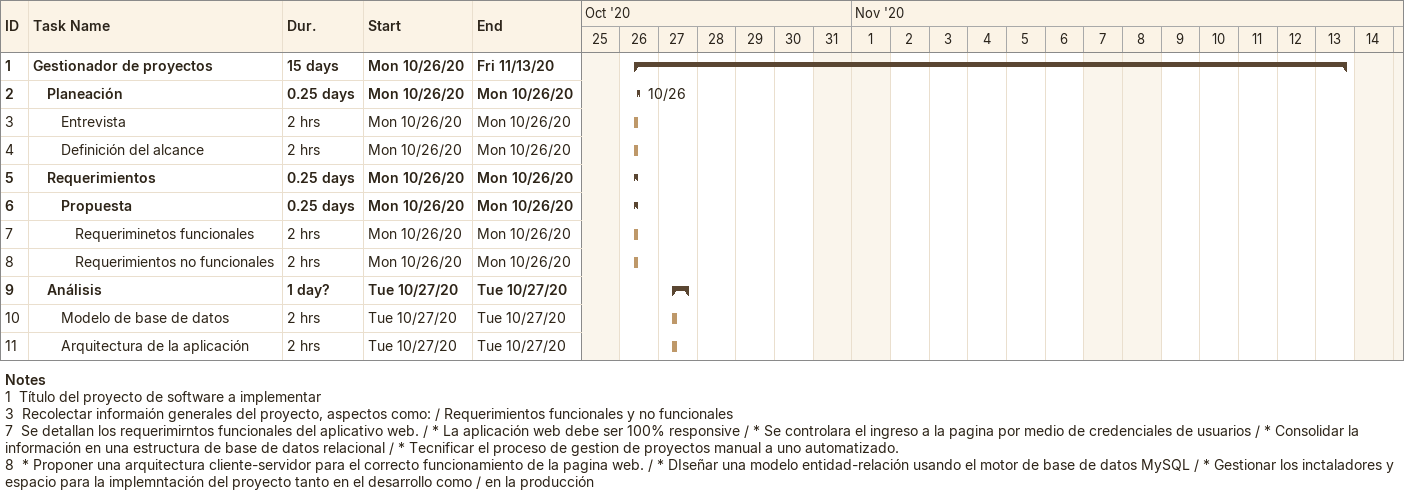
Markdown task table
| ID | Level | Task | Duration | Start | Finish |
|---|---|---|---|---|---|
| 1 | 1 | **Gestionador de proyectos** | 15d | 2020-10-26 | 2020-11-13 |
| 2 | 2 | **Planeación** | 0.25d | 2020-10-26 | 2020-10-26 |
| 3 | 3 | Entrevista | 2h | 2020-10-26 | 2020-10-26 |
| 4 | 3 | Definición del alcance | 2h | 2020-10-26 | 2020-10-26 |
| 5 | 2 | **Requerimientos** | 0.25d | 2020-10-26 | 2020-10-26 |
| 6 | 3 | **Propuesta** | 0.25d | 2020-10-26 | 2020-10-26 |
| 7 | 4 | Requeriminetos funcionales | 2h | 2020-10-26 | 2020-10-26 |
| 8 | 4 | Requerimientos no funcionales | 2h | 2020-10-26 | 2020-10-26 |
| 9 | 2 | **Análisis** | 1d? | 2020-10-27 | 2020-10-27 |
| 10 | 3 | Modelo de base de datos | 2h | 2020-10-27 | 2020-10-27 |
| 11 | 3 | Arquitectura de la aplicación | 2h | 2020-10-27 | 2020-10-27 |

Notes
- 1: Título del proyecto de software a implementar
- 3: Recolectar informaión generales del proyecto, aspectos como: / Requerimientos funcionales y no funcionales
- 7: Se detallan los requerimirntos funcionales del aplicativo web. / * La aplicación web debe ser 100% responsive / * Se controlara el ingreso a la pagina por medio de credenciales de usuarios / * Consolidar la información en una estructura de base de datos relacional / * Tecnificar el proceso de gestion de proyectos manual a uno automatizado.
- 8: * Proponer una arquitectura cliente-servidor para el correcto funcionamiento de la pagina web. / * DIseñar una modelo entidad-relación usando el motor de base de datos MySQL / * Gestionar los inctaladores y espacio para la implemntación del proyecto tanto en el desarrollo como / en la producción
